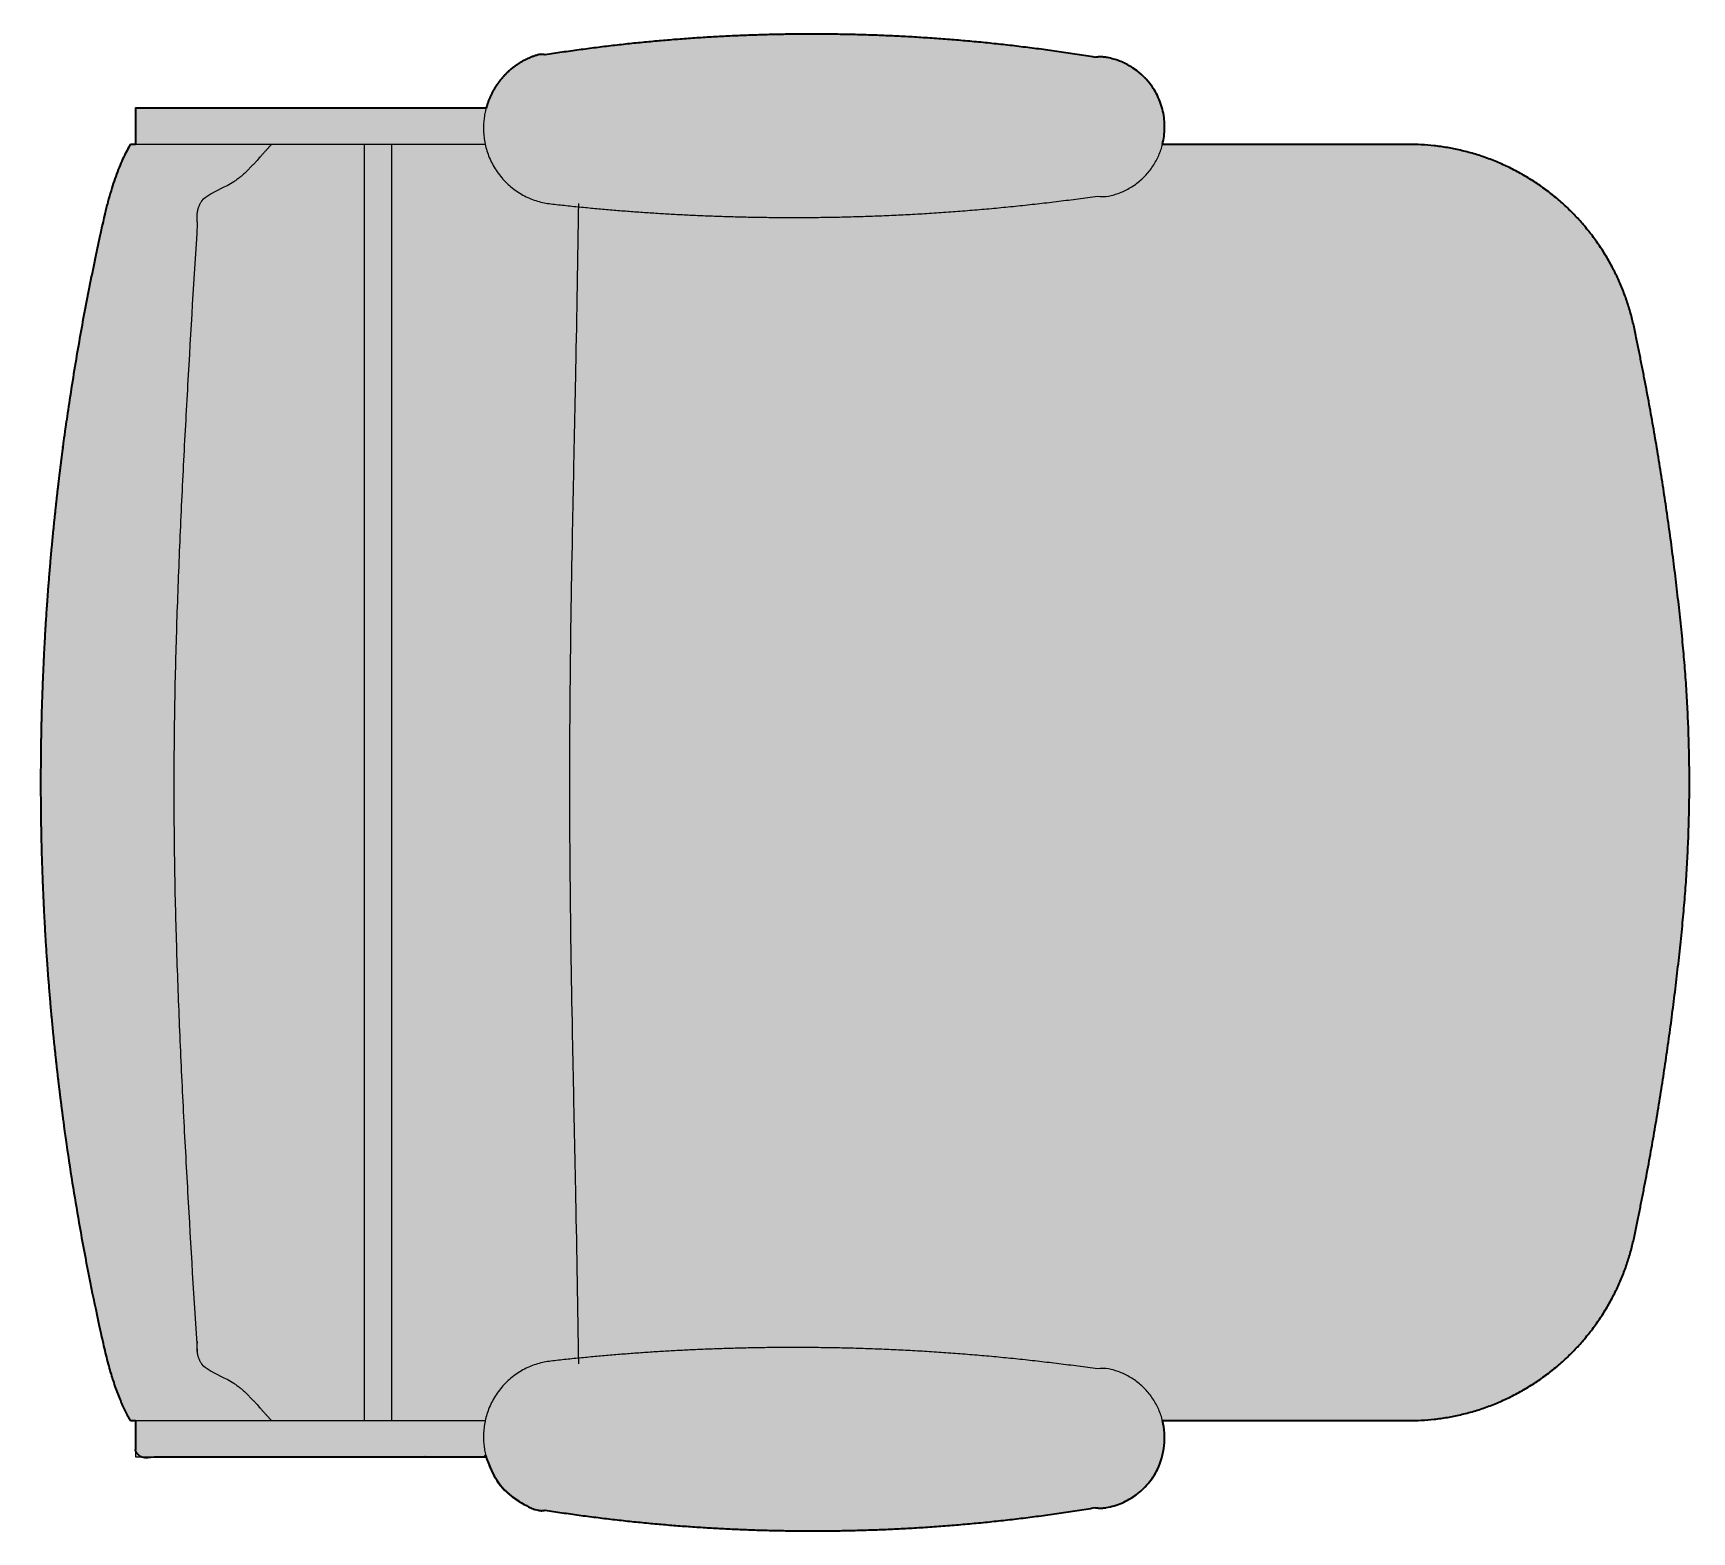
# Model space of a CAD drawing. Header units: millimetres. Extents: x 0 to 2114, y -1 to 2143.
# Drawn here: x 1197 to 1923, y 165 to 821 of the extents above; entities that cross this region are included whole.
import ezdxf

# ---------------------------------------------------------------- set-up
doc = ezdxf.new("R2010")
doc.units = ezdxf.units.MM
doc.layers.add('Blocks', color=7, linetype='Continuous')
doc.layers.add('Blocks$Fill', color=7, linetype='Continuous', true_color=0xffffff)
doc.layers.add('Blocks$Inner', color=7, linetype='Continuous', lineweight=25, true_color=0x007f00)
doc.layers.add('Blocks$Outline', color=7, linetype='Continuous', lineweight=35, true_color=0xff3f3f)

# ---------------------------------------------------------------- blocks, each defined once
blk = doc.blocks.new('Eames Executive Office Chair Top')
at = {"layer": 'Blocks$Fill'}
blk.add_hatch(color=256, dxfattribs=at).paths.add_polyline_path([(14.3, -524.19), (14.3, -540.06), (167.88, -540.06), (168.18, -541.1), (168.51, -542.12), (168.86, -543.12), (169.25, -544.11), (169.67, -545.09), (170.11, -546.04), (170.59, -546.98), (171.1, -547.91), (171.63, -548.82), (172.2, -549.71), (172.79, -550.59), (173.42, -551.45), (174.07, -552.29), (174.75, -553.11), (175.45, -553.91), (176.18, -554.69), (176.93, -555.44), (177.71, -556.16), (178.51, -556.86), (179.33, -557.54), (180.17, -558.18), (181.02, -558.8), (181.9, -559.39), (182.79, -559.95), (183.7, -560.48), (184.62, -560.98), (185.56, -561.45), (186.52, -561.9), (187.49, -562.31), (188.48, -562.69), (189.48, -563.04), (190.51, -563.37), (190.61, -563.4), (190.7, -563.42), (190.8, -563.45), (190.9, -563.47), (190.99, -563.49), (191.09, -563.51), (191.19, -563.53), (191.29, -563.54), (191.39, -563.56), (191.49, -563.57), (191.59, -563.58), (191.69, -563.59), (191.79, -563.59), (191.9, -563.6), (192, -563.6), (192.1, -563.6), (192.2, -563.6), (192.3, -563.6), (192.4, -563.59), (192.5, -563.59), (192.6, -563.58), (192.71, -563.57), (192.81, -563.56), (192.91, -563.54), (193.01, -563.53), (193.1, -563.51), (193.2, -563.49), (193.3, -563.47), (193.4, -563.45), (193.5, -563.42), (193.59, -563.4), (193.69, -563.37), (208.58, -565.54), (223.41, -567.41), (238.17, -568.98), (252.86, -570.25), (267.47, -571.22), (281.98, -571.91), (296.4, -572.32), (310.71, -572.46), (325.85, -572.31), (341.1, -571.85), (356.45, -571.08), (371.91, -569.98), (387.46, -568.56), (403.08, -566.81), (418.79, -564.71), (434.55, -562.27), (434.84, -562.32), (435.14, -562.36), (435.44, -562.39), (435.74, -562.42), (436.04, -562.44), (436.33, -562.46), (436.63, -562.47), (436.94, -562.47), (437.24, -562.47), (437.54, -562.46), (437.83, -562.44), (438.13, -562.42), (438.43, -562.39), (438.73, -562.36), (439.03, -562.32), (439.32, -562.27), (440.23, -562.11), (441.12, -561.92), (442, -561.7), (442.88, -561.46), (443.74, -561.2), (444.59, -560.91), (445.44, -560.59), (446.27, -560.25), (447.1, -559.88), (447.92, -559.49), (448.72, -559.07), (449.52, -558.63), (450.3, -558.17), (451.07, -557.68), (451.82, -557.17), (452.56, -556.64), (453.28, -556.09), (453.99, -555.51), (454.68, -554.91), (455.35, -554.3), (456, -553.66), (456.63, -553.01), (457.24, -552.34), (457.83, -551.64), (458.41, -550.94), (458.96, -550.21), (459.49, -549.47), (460, -548.71), (460.48, -547.94), (460.94, -547.15), (461.38, -546.35), (461.8, -545.54), (462.09, -544.93), (462.38, -544.3), (462.64, -543.67), (462.9, -543.04), (463.14, -542.39), (463.36, -541.75), (463.57, -541.1), (463.77, -540.44), (463.95, -539.78), (464.12, -539.12), (464.28, -538.45), (464.42, -537.78), (464.54, -537.1), (464.65, -536.43), (464.74, -535.75), (464.82, -535.07), (464.89, -534.39), (464.94, -533.71), (464.97, -533.03), (464.99, -532.34), (465, -531.66), (464.99, -530.98), (464.96, -530.3), (464.92, -529.61), (464.87, -528.93), (464.79, -528.26), (464.71, -527.58), (464.61, -526.9), (464.49, -526.22), (464.36, -525.55), (464.21, -524.87), (464.05, -524.19), (571.75, -524.19), (573.74, -524.17), (575.75, -524.11), (577.77, -524.01), (579.8, -523.87), (581.83, -523.69), (583.88, -523.46), (585.94, -523.19), (588, -522.88), (590.06, -522.52), (592.13, -522.12), (594.2, -521.67), (596.26, -521.17), (598.33, -520.63), (600.4, -520.04), (602.46, -519.41), (604.51, -518.73), (606.56, -518), (608.6, -517.23), (610.63, -516.41), (612.64, -515.54), (614.65, -514.63), (616.64, -513.67), (618.61, -512.66), (620.56, -511.61), (622.49, -510.52), (624.4, -509.38), (626.29, -508.19), (628.16, -506.97), (630, -505.7), (631.81, -504.39), (633.59, -503.04), (635.34, -501.65), (637.07, -500.22), (638.75, -498.76), (640.41, -497.26), (642.03, -495.72), (643.62, -494.15), (645.16, -492.55), (646.67, -490.91), (648.15, -489.25), (649.58, -487.55), (650.97, -485.83), (652.32, -484.09), (653.63, -482.31), (654.89, -480.52), (656.11, -478.71), (657.29, -476.87), (658.43, -475.02), (659.52, -473.15), (660.56, -471.26), (661.56, -469.36), (662.52, -467.45), (663.43, -465.53), (664.3, -463.6), (665.12, -461.66), (665.9, -459.71), (666.63, -457.76), (667.32, -455.81), (667.97, -453.85), (668.57, -451.9), (669.13, -449.94), (669.64, -447.99), (670.11, -446.04), (670.55, -444.09), (677.19, -410.37), (682.92, -376.48), (687.73, -342.44), (691.62, -308.29), (693, -292.47), (693.99, -276.6), (694.59, -260.71), (694.78, -244.79), (694.59, -228.88), (693.99, -212.98), (693, -197.12), (691.62, -181.29), (687.73, -147.15), (682.92, -113.11), (677.19, -79.21), (670.55, -45.5), (670.11, -43.55), (669.64, -41.6), (669.13, -39.65), (668.57, -37.69), (667.97, -35.73), (667.32, -33.78), (666.63, -31.82), (665.9, -29.87), (665.12, -27.93), (664.3, -25.99), (663.43, -24.06), (662.52, -22.14), (661.56, -20.22), (660.56, -18.33), (659.52, -16.44), (658.43, -14.57), (657.29, -12.72), (656.11, -10.88), (654.89, -9.07), (653.63, -7.27), (652.32, -5.5), (650.97, -3.76), (649.58, -2.04), (648.15, -0.34), (646.67, 1.32), (645.16, 2.96), (643.62, 4.56), (642.03, 6.13), (640.41, 7.67), (638.75, 9.17), (637.07, 10.64), (635.34, 12.06), (633.59, 13.45), (631.81, 14.8), (630, 16.11), (628.16, 17.38), (626.29, 18.61), (624.4, 19.79), (622.49, 20.93), (620.56, 22.02), (618.61, 23.08), (616.64, 24.08), (614.65, 25.04), (612.64, 25.95), (610.63, 26.82), (608.6, 27.64), (606.56, 28.41), (604.51, 29.14), (602.46, 29.82), (600.4, 30.46), (598.33, 31.04), (596.26, 31.58), (594.2, 32.08), (592.13, 32.53), (590.06, 32.93), (588, 33.29), (585.94, 33.6), (583.88, 33.87), (581.83, 34.1), (579.8, 34.28), (577.77, 34.43), (575.75, 34.53), (573.74, 34.59), (571.75, 34.61), (464.05, 34.61), (464.26, 35.51), (464.45, 36.41), (464.61, 37.31), (464.74, 38.21), (464.84, 39.12), (464.92, 40.02), (464.97, 40.93), (465, 41.84), (464.99, 42.75), (464.96, 43.66), (464.91, 44.57), (464.83, 45.48), (464.72, 46.39), (464.58, 47.29), (464.42, 48.19), (464.23, 49.09), (464.02, 49.98), (463.77, 50.86), (463.51, 51.73), (463.22, 52.59), (462.9, 53.45), (462.56, 54.3), (462.19, 55.13), (461.8, 55.95), (461.38, 56.77), (460.94, 57.57), (460.48, 58.35), (460, 59.12), (459.49, 59.88), (458.96, 60.62), (458.41, 61.35), (457.83, 62.06), (457.39, 62.58), (456.94, 63.09), (456.47, 63.59), (455.99, 64.07), (455.51, 64.55), (455.01, 65.02), (454.5, 65.48), (453.98, 65.92), (453.46, 66.35), (452.92, 66.78), (452.37, 67.18), (451.82, 67.58), (451.26, 67.97), (450.69, 68.34), (450.11, 68.7), (449.52, 69.04), (448.93, 69.37), (448.33, 69.69), (447.72, 70), (447.11, 70.29), (446.49, 70.57), (445.86, 70.83), (445.23, 71.08), (444.6, 71.32), (443.96, 71.54), (443.31, 71.74), (442.66, 71.94), (442, 72.11), (441.34, 72.28), (440.67, 72.43), (440, 72.56), (439.32, 72.69), (439.03, 72.73), (438.73, 72.77), (438.43, 72.8), (438.13, 72.83), (437.83, 72.85), (437.54, 72.87), (437.24, 72.88), (436.94, 72.88), (436.63, 72.88), (436.33, 72.87), (436.04, 72.85), (435.74, 72.83), (435.44, 72.8), (435.14, 72.77), (434.84, 72.73), (434.55, 72.69), (418.79, 75.13), (403.08, 77.22), (387.46, 78.97), (371.91, 80.39), (356.45, 81.49), (341.1, 82.26), (325.85, 82.72), (310.71, 82.87), (296.4, 82.73), (281.98, 82.32), (267.47, 81.63), (252.86, 80.66), (238.17, 79.39), (223.41, 77.82), (208.58, 75.96), (193.69, 73.78), (193.59, 73.81), (193.5, 73.83), (193.4, 73.86), (193.3, 73.88), (193.2, 73.9), (193.1, 73.92), (193.01, 73.94), (192.91, 73.95), (192.81, 73.97), (192.71, 73.98), (192.6, 73.99), (192.5, 74), (192.4, 74), (192.3, 74.01), (192.2, 74.01), (192.1, 74.01), (192, 74.01), (191.9, 74.01), (191.79, 74), (191.69, 74), (191.59, 73.99), (191.49, 73.98), (191.39, 73.97), (191.29, 73.95), (191.19, 73.94), (191.09, 73.92), (190.99, 73.9), (190.9, 73.88), (190.8, 73.86), (190.7, 73.83), (190.61, 73.81), (190.51, 73.78), (189.54, 73.48), (188.57, 73.14), (187.6, 72.77), (186.64, 72.37), (185.69, 71.93), (184.75, 71.46), (183.82, 70.96), (182.9, 70.43), (181.99, 69.86), (181.1, 69.27), (180.22, 68.64), (179.37, 67.98), (178.53, 67.3), (177.72, 66.59), (176.93, 65.85), (176.16, 65.08), (175.42, 64.29), (174.7, 63.48), (174.02, 62.64), (173.36, 61.78), (172.73, 60.91), (172.13, 60.01), (171.56, 59.11), (171.02, 58.18), (170.51, 57.25), (170.04, 56.3), (169.6, 55.34), (169.19, 54.38), (168.81, 53.41), (168.47, 52.43), (168.16, 51.45), (167.88, 50.47), (14.3, 50.47), (14.3, 34.61), (12.16, 34.61), (11.47, 33.49), (10.79, 32.28), (10.11, 31), (9.43, 29.64), (8.75, 28.18), (8.08, 26.65), (7.4, 25.05), (6.74, 23.38), (5.43, 19.85), (4.19, 16.12), (3, 12.22), (1.91, 8.2), (0.9, 4.13), (-5.16, -24.19), (-9.78, -48.49), (-13.87, -72.87), (-17.41, -97.36), (-21.69, -134.01), (-24.75, -170.83), (-26.59, -207.78), (-27.21, -244.79), (-26.59, -281.8), (-24.75, -318.75), (-21.69, -355.58), (-17.41, -392.23), (-13.87, -416.71), (-9.78, -441.1), (-5.16, -465.39), (0.9, -493.72), (1.91, -497.79), (3, -501.8), (4.19, -505.71), (5.12, -508.53), (6.08, -511.23), (7.07, -513.81), (8.07, -516.24), (9.09, -518.5), (9.6, -519.57), (10.11, -520.59), (10.62, -521.56), (11.13, -522.48), (11.65, -523.36), (12.16, -524.19)], flags=0)
at = {"layer": 'Blocks$Inner'}
for p, q in [((167.49, 34.61), (12.16, 34.61)), ((114.63, -524.19), (114.63, 34.61)), ((126.55, -524.19), (126.55, 34.61)), ((571.75, 34.61), (463.8, 34.61)), ((571.75, 34.61), (464.05, 34.61)), ((12.16, -524.19), (167.49, -524.19)), ((571.75, -524.19), (463.8, -524.19)), ((464.05, -524.19), (571.75, -524.19))]:
    blk.add_line(p, q, dxfattribs=at)
for points in [[(167.88, 50.47), (14.3, 50.47), (14.3, 34.61), (12.16, 34.61)], [(12.16, -524.19), (14.3, -524.19), (14.3, -540.06), (167.88, -540.06)]]:
    blk.add_lwpolyline(points, dxfattribs=at)
for centre, radius, start, end in [((192.1, 68.43), 5.59, 73.47112, 106.52888), ((436.94, 58.28), 14.61, 80.59909, 99.40091), ((571.75, -66.38), 100.98, 11.93056, 90), ((71.69, -26.76), 46.5, 111.79945, 127.15355), ((438.02, 23.74), 12.03, 258.50022, 281.49978), ((-568.41, -307.28), 1266.31, 5.70978, 11.93056), ((1087.42, -244.79), 1114.62, 172.39905, 187.60095), ((56.53, -244.79), 638.26, 354.29022, 5.70978), ((-568.41, -182.31), 1266.31, 348.06944, 354.29022), ((571.75, -423.21), 100.98, 270, 348.06944), ((71.69, -462.83), 46.5, 232.84645, 248.20055), ((438.02, -513.33), 12.03, 78.50022, 101.49978), ((192.1, -558.01), 5.59, 253.47112, 286.52888), ((436.94, -547.86), 14.61, 260.59909, 279.40091)]:
    blk.add_arc(centre, radius, start, end, dxfattribs=at)
for points in [[(434.55, 72.69), (407.93, 77.08), (354.59, 83.03), (273.74, 83.4), (220.34, 77.94), (193.69, 73.78)], [(190.51, 73.78), (187.75, 72.95), (182.63, 70.69), (175.92, 65.36), (170.77, 58.48), (168.64, 53.27), (167.88, 50.47)], [(12.16, 34.61), (11.25, 33.16), (9.44, 29.87), (6.71, 23.54), (4.14, 16.24), (1.84, 8.23), (0.57, 2.78), (0, 0)], [(0, 0), (-3.62, -16.1), (-10.14, -48.42), (-15.23, -81), (-17.41, -97.36)], [(-17.41, -392.23), (-15.23, -408.58), (-10.14, -441.17), (-3.62, -473.49), (0, -489.59)], [(167.88, -540.06), (168.64, -542.85), (170.77, -548.06), (175.92, -554.94), (182.63, -560.28), (187.75, -562.54), (190.51, -563.37)], [(193.69, -563.37), (220.34, -567.53), (273.74, -572.99), (354.59, -572.62), (407.93, -566.67), (434.55, -562.27)]]:
    blk.add_open_spline(points, degree=3, dxfattribs=at)
for points, weights, knots in [([(434.55, 72.69), (373.04, 82.87), (310.71, 82.87), (251.85, 82.87), (193.69, 73.78)], [0.941898752343, 0.967298186892, 1, 0.969062852413, 0.944661240915], [1573.3597593, 1573.3597593, 1573.3597593, 1573.5351402, 1573.5351402, 1573.7010572, 1573.7010572, 1573.7010572]), ([(190.51, 73.78), (166.72, 66.72), (166.72, 41.74), (166.72, 11.86), (196.19, 8.55)], [0.908960923549, 0.763474284597, 1, 0.729669383701, 0.958350949417], [-1570.478521, -1570.478521, -1570.478521, -1569.210026, -1569.210026, -1567.760233, -1567.760233, -1567.760233]), ([(440.42, 11.95), (465, 16.95), (465, 42.22), (465, 68.43), (439.32, 72.69)], [0.931278409201, 0.746864284115, 1, 0.739808594295, 0.941898752343], [-1562.658007, -1562.658007, -1562.658007, -1561.300432, -1561.300432, -1559.905016, -1559.905016, -1559.905016]), ([(43.61, 10.3), (41.26, 7.02), (41.15, 2.97), (41.1, 1.44), (41.41, -0.06)], [0.861011732561, 0.886602579585, 1, 0.953818360166, 0.92220000634], [14.4381951, 14.4381951, 14.4381951, 15.0463493, 15.0463493, 15.294023, 15.294023, 15.294023]), ([(196.19, 8.55), (249.19, 2.58), (302.51, 2.58), (369.39, 2.58), (435.62, 11.95)], [0.958350949417, 0.977437397486, 1, 0.971863128332, 0.949132210073], [-1567.7602334, -1567.7602334, -1567.7602334, -1567.6392294, -1567.6392294, -1567.4883304, -1567.4883304, -1567.4883304]), ([(41.41, -489.52), (41.1, -491.03), (41.15, -492.56), (41.26, -496.61), (43.61, -499.89)], [0.92220000634, 0.953818360166, 1, 0.886602579585, 0.861011732561], [1.3231226, 1.3231226, 1.3231226, 1.5707963, 1.5707963, 2.1789506, 2.1789506, 2.1789506]), ([(435.62, -501.54), (369.39, -492.16), (302.51, -492.16), (249.19, -492.16), (196.19, -498.13)], [0.949132210073, 0.971863128332, 1, 0.977437397486, 0.958350949417], [-675.5707407, -675.5707407, -675.5707407, -675.4198417, -675.4198417, -675.2988377, -675.2988377, -675.2988377]), ([(196.19, -498.13), (166.72, -501.45), (166.72, -531.33), (166.72, -556.31), (190.51, -563.37)], [0.958350949417, 0.729669383701, 1, 0.763474284597, 0.908960923549], [-675.298838, -675.298838, -675.298838, -673.849045, -673.849045, -672.58055, -672.58055, -672.58055]), ([(439.32, -562.27), (465, -558.02), (465, -531.8), (465, -506.54), (440.42, -501.54)], [0.941898752343, 0.739808594295, 1, 0.746864284115, 0.931278409201], [-683.154055, -683.154055, -683.154055, -681.75864, -681.75864, -680.401064, -680.401064, -680.401064]), ([(193.69, -563.37), (251.85, -572.46), (310.71, -572.46), (373.04, -572.46), (434.55, -562.27)], [0.944661240915, 0.969062852413, 1, 0.967298186892, 0.941898752343], [-669.3580138, -669.3580138, -669.3580138, -669.1920969, -669.1920969, -669.0167159, -669.0167159, -669.0167159])]:
    blk.add_rational_spline(points, weights, degree=2, knots=knots, dxfattribs=at)
for points, knots in [([(464.05, 34.61), (464.65, 37.01), (465.28, 41.81), (464.51, 49.16), (462.05, 56.08), (457.39, 63.27), (451.25, 68.42), (444.65, 71.47), (441.14, 72.38), (439.32, 72.69)], [1567.567016, 1567.567016, 1567.567016, 1567.567016, 1567.709873, 1567.85273, 1567.995587, 1568.138444, 1568.35273, 1568.459873, 1568.567016, 1568.567016, 1568.567016, 1568.567016]), ([(69.01, 29.2), (68.4, 28.46), (67.41, 27.34), (66, 25.85), (64.89, 24.73), (63.76, 23.58), (62.6, 22.42), (61.4, 21.27), (60.12, 20.19), (58.77, 19.18), (56.9, 17.89), (55.43, 16.98), (54.42, 16.41)], [0.977327, 0.977327, 0.977327, 0.977327, 1.143993, 1.227327, 1.31066, 1.393993, 1.477327, 1.56066, 1.643993, 1.727327, 1.81066, 1.977327, 1.977327, 1.977327, 1.977327]), ([(208.46, -499.27), (208.1, -475.1), (207.44, -438.83), (206.43, -390.46), (205.47, -342.09), (204.66, -293.69), (204.48, -245.27), (204.66, -196.86), (205.47, -148.46), (206.43, -100.08), (207.44, -51.71), (208.1, -15.45), (208.46, 8.73)], [0, 0, 0, 0, 0.142857, 0.214286, 0.285714, 0.428571, 0.5, 0.571429, 0.714286, 0.785714, 0.857143, 1, 1, 1, 1]), ([(41.41, -0.06), (39.88, -23.6), (37.79, -58.91), (35.21, -106.01), (33.56, -141.35), (32.22, -176.7), (31.3, -212.07), (31.06, -247.45), (31.3, -282.83), (32.22, -318.19), (33.56, -353.54), (35.21, -388.88), (37.79, -435.98), (39.88, -471.29), (41.41, -494.83)], [15.294023, 15.294023, 15.294023, 15.294023, 15.43688, 15.508309, 15.579737, 15.651166, 15.722594, 15.794023, 15.865452, 15.93688, 16.008309, 16.079737, 16.151166, 16.294023, 16.294023, 16.294023, 16.294023]), ([(0, -489.59), (0.57, -492.37), (1.84, -497.82), (4.53, -507.16), (7.38, -514.89), (10.11, -520.72), (11.47, -523.11), (12.16, -524.19)], [491.210284, 491.210284, 491.210284, 491.210284, 491.410284, 491.610284, 491.910284, 492.060284, 492.210284, 492.210284, 492.210284, 492.210284]), ([(54.42, -506), (55.43, -506.57), (56.9, -507.47), (58.77, -508.77), (60.12, -509.78), (61.4, -510.86), (62.6, -512.01), (63.76, -513.17), (64.89, -514.32), (66, -515.44), (67.41, -516.93), (68.4, -518.05), (69.01, -518.79)], [14.639819, 14.639819, 14.639819, 14.639819, 14.806486, 14.889819, 14.973152, 15.056486, 15.139819, 15.223152, 15.306486, 15.389819, 15.473152, 15.639819, 15.639819, 15.639819, 15.639819]), ([(439.32, -562.27), (441.75, -561.86), (446.37, -560.52), (452.74, -556.87), (458.05, -551.83), (462.73, -544.65), (464.95, -536.92), (465.08, -529.6), (464.5, -526), (464.05, -524.19)], [673.80946, 673.80946, 673.80946, 673.80946, 673.952317, 674.095174, 674.238031, 674.380888, 674.595174, 674.702317, 674.80946, 674.80946, 674.80946, 674.80946])]:
    blk.add_open_spline(points, degree=3, knots=knots, dxfattribs=at)
for points, weights in [([(73.89, 34.61), (71.72, 32.23), (69.01, 29.2)], [0.854428806242, 0.850786470838, 0.862298773365]), ([(69.01, -518.79), (71.72, -521.82), (73.89, -524.19)], [0.862298773365, 0.850786470838, 0.854428806242])]:
    blk.add_rational_spline(points, weights, degree=2, dxfattribs=at)
at = {"layer": 'Blocks$Outline'}
for points in [[(14.3, 34.61), (12.16, 34.61)], [(571.75, 34.61), (464.05, 34.61)], [(12.16, -524.19), (14.3, -524.19)], [(464.05, -524.19), (571.75, -524.19)]]:
    blk.add_lwpolyline(points, dxfattribs=at)
for points, weights, degree, knots in [([(434.55, 72.69), (373.04, 82.87), (310.71, 82.87), (251.85, 82.87), (193.69, 73.78)], [0.941898752343, 0.967298186892, 1, 0.969062852413, 0.944661240915], 2, [6.1078044, 6.1078044, 6.1078044, 6.2831853, 6.2831853, 6.4491023, 6.4491023, 6.4491023]), ([(12.16, 34.61), (11.25, 33.16), (9.44, 29.87), (6.71, 23.54), (4.14, 16.24), (1.84, 8.23), (0.57, 2.78), (0, 0), (-3.62, -16.1), (-10.14, -48.42), (-15.23, -81), (-17.41, -97.36), (-30.49, -195.36), (-30.49, -294.23), (-17.41, -392.23), (-15.23, -408.58), (-10.14, -441.17), (-3.62, -473.49), (0, -489.59), (0.57, -492.37), (1.84, -497.82), (4.53, -507.16), (7.38, -514.89), (10.11, -520.72), (11.47, -523.11), (12.16, -524.19)], [0.959956158806, 0.959956158806, 0.959956158806, 0.959956158806, 0.959956158806, 0.959956158806, 0.959956158806, 0.959956158806, 0.959956158806, 0.959956158806, 0.959956158806, 0.959956158806, 0.954332955931, 0.954332955931, 0.959956158806, 0.959956158806, 0.959956158806, 0.959956158806, 0.959956158806, 0.959956158806, 0.959956158806, 0.959956158806, 0.959956158806, 0.959956158806, 0.959956158806, 0.959956158806], 3, [192.474982, 192.474982, 192.474982, 192.474982, 192.674982, 192.874982, 193.074982, 193.274982, 193.474982, 193.474982, 193.474982, 193.974982, 194.474982, 194.474982, 194.474982, 490.210284, 490.210284, 490.210284, 490.710284, 491.210284, 491.210284, 491.210284, 491.410284, 491.610284, 491.910284, 492.060284, 492.210284, 492.210284, 492.210284, 492.210284]), ([(571.75, -524.19), (621.56, -524.19), (660.25, -492.82), (670.55, -444.09), (680.02, -399.23), (687.06, -353.92), (691.62, -308.29), (695.84, -266.03), (695.84, -223.56), (691.62, -181.29), (687.06, -135.67), (680.02, -90.36), (670.55, -45.5), (660.25, 3.24), (621.56, 34.61), (571.75, 34.61)], [1, 0.851176301254, 0.851176301254, 1, 0.999017899212, 0.999017899212, 1, 0.996692400339, 0.996692400339, 1, 0.999017899212, 0.999017899212, 1, 0.851176301254, 0.851176301254, 1], 3, [108.692948, 108.692948, 108.692948, 108.692948, 246.28665, 246.28665, 246.28665, 383.773629, 383.773629, 383.773629, 510.983927, 510.983927, 510.983927, 648.470906, 648.470906, 648.470906, 786.064608, 786.064608, 786.064608, 786.064608]), ([(14.3, -524.19), (14.3, -529.48), (14.3, -534.77), (14.3, -540.06), (65.49, -540.06), (116.68, -540.06), (167.88, -540.06), (168.64, -542.85), (170.77, -548.06), (175.92, -554.94), (182.63, -560.28), (187.75, -562.54), (190.51, -563.37), (191.55, -563.68), (192.64, -563.68), (193.69, -563.37)], [0.959956158806, 0.959956158806, 0.959956158806, 0.959956158806, 0.959956158806, 0.959956158806, 0.959956158806, 0.959956158806, 0.959956158806, 0.959956158806, 0.959956158806, 0.959956158806, 0.959956158806, 0.933510283552, 0.933510283552, 0.959956158806], 3, [494.349568, 494.349568, 494.349568, 494.349568, 510.214272, 510.214272, 510.214272, 663.79418, 663.79418, 663.79418, 664.04418, 664.29418, 664.54418, 664.79418, 664.79418, 664.79418, 668.016716, 668.016716, 668.016716, 668.016716]), ([(193.69, -563.37), (251.85, -572.46), (310.71, -572.46), (373.04, -572.46), (434.55, -562.27)], [0.944661240915, 0.969062852413, 1, 0.967298186892, 0.941898752343], 2, [2.9756757, 2.9756757, 2.9756757, 3.1415927, 3.1415927, 3.3169736, 3.3169736, 3.3169736])]:
    blk.add_rational_spline(points, weights, degree=degree, knots=knots, dxfattribs=at)
for points, weights in [([(190.51, 73.78), (179.19, 70.42), (170.95, 61.92), (167.88, 50.47)], [0.908960923549, 0.833380884469, 0.835123485506, 0.91418872666]), ([(193.69, 73.78), (192.64, 74.09), (191.55, 74.09), (190.51, 73.78)], [0.959956158806, 0.933510283552, 0.933510283552, 0.959956158806]), ([(439.32, 72.69), (437.74, 72.95), (436.13, 72.95), (434.55, 72.69)], [0.959956158806, 0.95136107443, 0.95136107443, 0.959956158806]), ([(434.55, -562.27), (436.13, -562.54), (437.74, -562.54), (439.32, -562.27)], [0.959956158806, 0.95136107443, 0.95136107443, 0.959956158806])]:
    blk.add_rational_spline(points, weights, degree=3, dxfattribs=at)
for points, knots in [([(464.05, 34.61), (464.65, 37.01), (465.28, 41.81), (464.51, 49.16), (462.05, 56.08), (457.39, 63.27), (451.25, 68.42), (444.65, 71.47), (441.14, 72.38), (439.32, 72.69)], [893.757556, 893.757556, 893.757556, 893.757556, 893.900413, 894.04327, 894.186127, 894.328985, 894.54327, 894.650413, 894.757556, 894.757556, 894.757556, 894.757556]), ([(167.88, 50.47), (116.68, 50.47), (65.49, 50.47), (14.3, 50.47), (14.3, 45.18), (14.3, 39.89), (14.3, 34.61)], [20.891086, 20.891086, 20.891086, 20.891086, 174.470993, 174.470993, 174.470993, 190.335698, 190.335698, 190.335698, 190.335698]), ([(439.32, -562.27), (441.75, -561.86), (446.37, -560.52), (452.74, -556.87), (458.05, -551.83), (462.73, -544.65), (464.95, -536.92), (465.08, -529.6), (464.5, -526), (464.05, -524.19)], [0, 0, 0, 0, 0.142857, 0.285714, 0.428571, 0.571429, 0.785714, 0.892857, 1, 1, 1, 1])]:
    blk.add_open_spline(points, degree=3, knots=knots, dxfattribs=at)

msp = doc.modelspace()

# ---------------------------------------------------------------- block references
at = {"layer": 'Blocks'}
msp.add_blockref('Eames Executive Office Chair Top', (1227.01, 737.8), dxfattribs=at)

doc.saveas('drawing.dxf')
